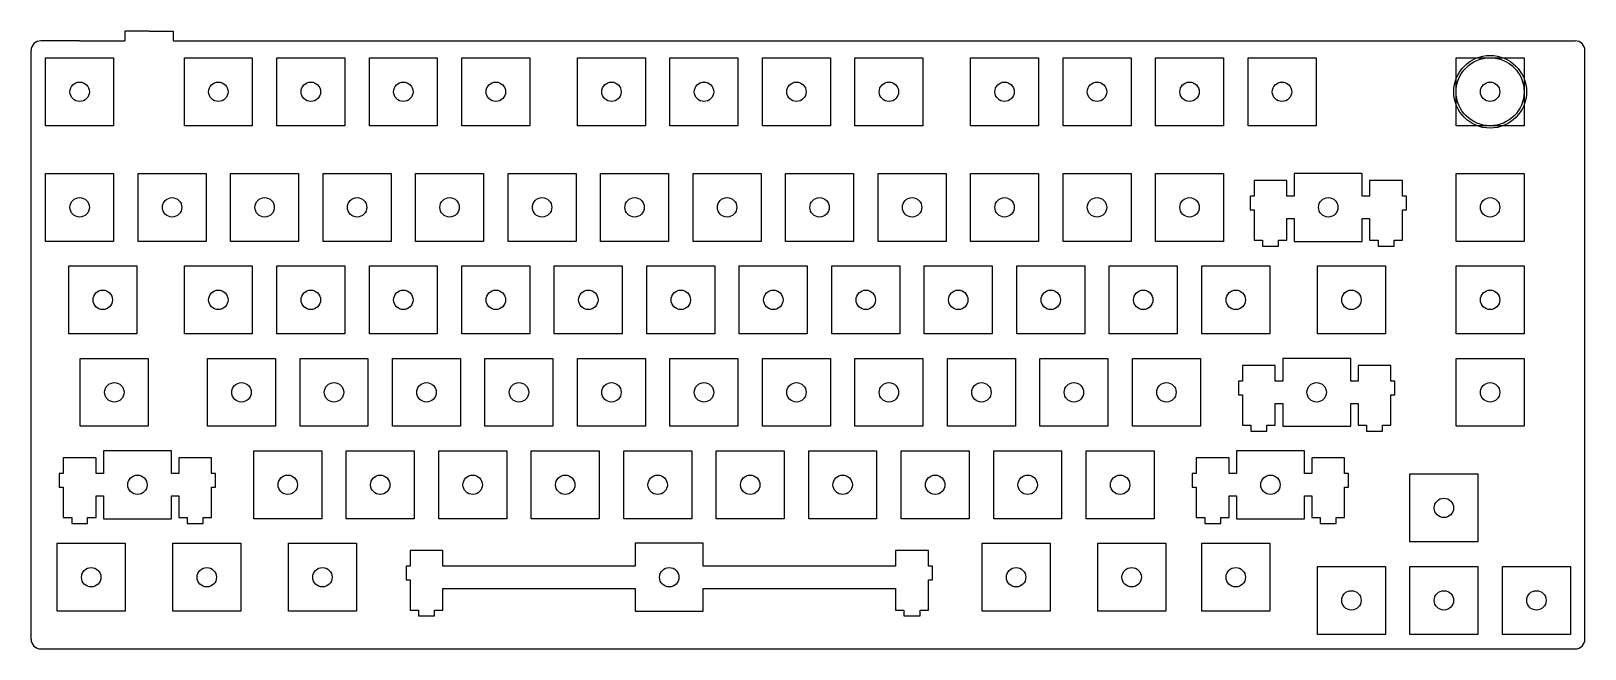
# Model space of a CAD drawing. Extents: x 0 to 320, y 25 to 152.
import ezdxf

# ---------------------------------------------------------------- set-up
doc = ezdxf.new("R2010")
doc.units = 0
doc.header["$MEASUREMENT"] = 0

msp = doc.modelspace()

# ---------------------------------------------------------------- linework, layer by layer
at = {"linetype": 'Continuous'}
for p, q in [((24.28, 151.97), (19.28, 151.97)), ((19.28, 151.97), (19.28, 149.97)), ((24.28, 151.97), (29.28, 151.97)), ((29.28, 151.97), (29.28, 149.97)), ((-0.01, 26.7), (-0.01, 147.97)), ((9.99, 149.97), (1.99, 149.97)), ((9.99, 149.97), (19.28, 149.97)), ((29.28, 149.97), (318.03, 149.97)), ((320.03, 26.7), (320.03, 147.97)), ((1.99, 24.7), (310.03, 24.7)), ((310.03, 24.7), (318.03, 24.7))]:
    msp.add_line(p, q, dxfattribs=at)
at = {"color": 0}
for p, q in [((2.99, 146.47), (16.99, 146.47)), ((2.99, 132.48), (2.99, 146.47)), ((16.99, 146.47), (16.99, 132.48)), ((31.56, 146.47), (45.56, 146.47)), ((31.56, 132.48), (31.56, 146.47)), ((45.56, 146.47), (45.56, 132.48)), ((50.61, 146.47), (64.61, 146.47)), ((50.61, 132.48), (50.61, 146.47)), ((64.61, 146.47), (64.61, 132.48)), ((69.66, 146.47), (83.66, 146.47)), ((69.66, 132.48), (69.66, 146.47)), ((83.66, 146.47), (83.66, 132.48)), ((88.71, 146.47), (102.71, 146.47)), ((88.71, 132.48), (88.71, 146.47)), ((102.71, 146.47), (102.71, 132.48)), ((112.53, 146.47), (126.53, 146.47)), ((112.53, 132.48), (112.53, 146.47)), ((126.53, 146.47), (126.53, 132.48)), ((131.58, 146.47), (145.58, 146.47)), ((131.58, 132.48), (131.58, 146.47)), ((145.58, 146.47), (145.58, 132.48)), ((150.63, 146.47), (164.63, 146.47)), ((150.63, 132.48), (150.63, 146.47)), ((164.63, 146.47), (164.63, 132.48)), ((169.68, 146.47), (183.68, 146.47)), ((169.68, 132.48), (169.68, 146.47)), ((183.68, 146.47), (183.68, 132.48)), ((193.49, 146.47), (207.49, 146.47)), ((193.49, 132.48), (193.49, 146.47)), ((207.49, 146.47), (207.49, 132.48)), ((212.54, 146.47), (226.54, 146.47)), ((212.54, 132.48), (212.54, 146.47)), ((226.54, 146.47), (226.54, 132.48)), ((231.59, 146.47), (245.59, 146.47)), ((231.59, 132.48), (231.59, 146.47)), ((245.59, 146.47), (245.59, 132.48)), ((250.64, 146.47), (264.64, 146.47)), ((250.64, 132.48), (250.64, 146.47)), ((264.64, 146.47), (264.64, 132.48)), ((293.5, 146.47), (307.5, 146.47)), ((293.5, 132.48), (293.5, 146.47)), ((307.5, 146.47), (307.5, 132.48)), ((16.99, 132.48), (2.99, 132.48)), ((45.56, 132.48), (31.56, 132.48)), ((64.61, 132.48), (50.61, 132.48)), ((83.66, 132.48), (69.66, 132.48)), ((102.71, 132.48), (88.71, 132.48)), ((126.53, 132.48), (112.53, 132.48)), ((145.58, 132.48), (131.58, 132.48)), ((164.63, 132.48), (150.63, 132.48)), ((183.68, 132.48), (169.68, 132.48)), ((207.49, 132.48), (193.49, 132.48)), ((226.54, 132.48), (212.54, 132.48)), ((245.59, 132.48), (231.59, 132.48)), ((264.64, 132.48), (250.64, 132.48)), ((307.5, 132.48), (293.5, 132.48)), ((2.99, 122.66), (16.99, 122.66)), ((2.99, 108.66), (2.99, 122.66)), ((16.99, 122.66), (16.99, 108.66)), ((22.04, 122.66), (36.04, 122.66)), ((22.04, 108.66), (22.04, 122.66)), ((36.04, 122.66), (36.04, 108.66)), ((41.09, 122.66), (55.09, 122.66)), ((41.09, 108.66), (41.09, 122.66)), ((55.09, 122.66), (55.09, 108.66)), ((60.14, 122.66), (74.14, 122.66)), ((60.14, 108.66), (60.14, 122.66)), ((74.14, 122.66), (74.14, 108.66)), ((79.19, 122.66), (93.19, 122.66)), ((79.19, 108.66), (79.19, 122.66)), ((93.19, 122.66), (93.19, 108.66)), ((98.24, 122.66), (112.24, 122.66)), ((98.24, 108.66), (98.24, 122.66)), ((112.24, 122.66), (112.24, 108.66)), ((117.29, 122.66), (131.29, 122.66)), ((117.29, 108.66), (117.29, 122.66)), ((131.29, 122.66), (131.29, 108.66)), ((136.34, 122.66), (150.34, 122.66)), ((136.34, 108.66), (136.34, 122.66)), ((150.34, 122.66), (150.34, 108.66)), ((155.39, 122.66), (169.39, 122.66)), ((155.39, 108.66), (155.39, 122.66)), ((169.39, 122.66), (169.39, 108.66)), ((174.44, 122.66), (188.44, 122.66)), ((174.44, 108.66), (174.44, 122.66)), ((188.44, 122.66), (188.44, 108.66)), ((193.49, 122.66), (207.49, 122.66)), ((193.49, 108.66), (193.49, 122.66)), ((207.49, 122.66), (207.49, 108.66)), ((212.54, 122.66), (226.54, 122.66)), ((212.54, 108.66), (212.54, 122.66)), ((226.54, 122.66), (226.54, 108.66)), ((231.59, 122.66), (245.59, 122.66)), ((231.59, 108.66), (231.59, 122.66)), ((245.59, 122.66), (245.59, 108.66)), ((260.16, 122.66), (260.16, 117.96)), ((274.16, 122.66), (260.16, 122.66)), ((274.16, 117.96), (274.16, 122.66)), ((293.5, 122.66), (307.5, 122.66)), ((293.5, 108.66), (293.5, 122.66)), ((307.5, 122.66), (307.5, 108.66)), ((258.64, 121.19), (251.89, 121.19)), ((251.89, 121.19), (251.89, 117.96)), ((258.64, 117.96), (258.64, 121.19)), ((282.44, 121.19), (275.69, 121.19)), ((275.69, 121.19), (275.69, 117.96)), ((282.44, 117.96), (282.44, 121.19)), ((251.89, 117.96), (251.06, 117.96)), ((251.06, 117.96), (251.06, 115.16)), ((260.16, 117.96), (258.64, 117.96)), ((275.69, 117.96), (274.16, 117.96)), ((283.26, 117.96), (282.44, 117.96)), ((283.26, 115.16), (283.26, 117.96)), ((251.06, 115.16), (251.89, 115.16)), ((251.89, 115.16), (251.89, 108.89)), ((258.64, 108.89), (258.64, 113.36)), ((258.64, 113.36), (260.16, 113.36)), ((260.16, 113.36), (260.16, 108.66)), ((274.16, 108.66), (274.16, 113.36)), ((274.16, 113.36), (275.69, 113.36)), ((275.69, 113.36), (275.69, 108.89)), ((282.44, 108.89), (282.44, 115.16)), ((282.44, 115.16), (283.26, 115.16)), ((251.89, 108.89), (253.61, 108.89)), ((253.61, 108.89), (253.61, 107.69)), ((256.91, 107.69), (256.91, 108.89)), ((256.91, 108.89), (258.64, 108.89)), ((275.69, 108.89), (277.41, 108.89)), ((277.41, 108.89), (277.41, 107.69)), ((280.71, 107.69), (280.71, 108.89)), ((280.71, 108.89), (282.44, 108.89)), ((16.99, 108.66), (2.99, 108.66)), ((36.04, 108.66), (22.04, 108.66)), ((55.09, 108.66), (41.09, 108.66)), ((74.14, 108.66), (60.14, 108.66)), ((93.19, 108.66), (79.19, 108.66)), ((112.24, 108.66), (98.24, 108.66)), ((131.29, 108.66), (117.29, 108.66)), ((150.34, 108.66), (136.34, 108.66)), ((169.39, 108.66), (155.39, 108.66)), ((188.44, 108.66), (174.44, 108.66)), ((207.49, 108.66), (193.49, 108.66)), ((226.54, 108.66), (212.54, 108.66)), ((245.59, 108.66), (231.59, 108.66)), ((253.61, 107.69), (256.91, 107.69)), ((260.16, 108.66), (274.16, 108.66)), ((277.41, 107.69), (280.71, 107.69)), ((307.5, 108.66), (293.5, 108.66)), ((7.75, 103.61), (21.75, 103.61)), ((7.75, 89.61), (7.75, 103.61)), ((21.75, 103.61), (21.75, 89.61)), ((31.56, 103.61), (45.56, 103.61)), ((31.56, 89.61), (31.56, 103.61)), ((45.56, 103.61), (45.56, 89.61)), ((50.61, 103.61), (64.61, 103.61)), ((50.61, 89.61), (50.61, 103.61)), ((64.61, 103.61), (64.61, 89.61)), ((69.66, 103.61), (83.66, 103.61)), ((69.66, 89.61), (69.66, 103.61)), ((83.66, 103.61), (83.66, 89.61)), ((88.71, 103.61), (102.71, 103.61)), ((88.71, 89.61), (88.71, 103.61)), ((102.71, 103.61), (102.71, 89.61)), ((107.76, 103.61), (121.76, 103.61)), ((107.76, 89.61), (107.76, 103.61)), ((121.76, 103.61), (121.76, 89.61)), ((126.81, 103.61), (140.81, 103.61)), ((126.81, 89.61), (126.81, 103.61)), ((140.81, 103.61), (140.81, 89.61)), ((145.86, 103.61), (159.86, 103.61)), ((145.86, 89.61), (145.86, 103.61)), ((159.86, 103.61), (159.86, 89.61)), ((164.91, 103.61), (178.91, 103.61)), ((164.91, 89.61), (164.91, 103.61)), ((178.91, 103.61), (178.91, 89.61)), ((183.96, 103.61), (197.96, 103.61)), ((183.96, 89.61), (183.96, 103.61)), ((197.96, 103.61), (197.96, 89.61)), ((203.01, 103.61), (217.01, 103.61)), ((203.01, 89.61), (203.01, 103.61)), ((217.01, 103.61), (217.01, 89.61)), ((222.06, 103.61), (236.06, 103.61)), ((222.06, 89.61), (222.06, 103.61)), ((236.06, 103.61), (236.06, 89.61)), ((241.11, 103.61), (255.11, 103.61)), ((241.11, 89.61), (241.11, 103.61)), ((255.11, 103.61), (255.11, 89.61)), ((264.93, 103.61), (278.93, 103.61)), ((264.93, 89.61), (264.93, 103.61)), ((278.93, 103.61), (278.93, 89.61)), ((293.5, 103.61), (307.5, 103.61)), ((293.5, 89.61), (293.5, 103.61)), ((307.5, 103.61), (307.5, 89.61)), ((21.75, 89.61), (7.75, 89.61)), ((45.56, 89.61), (31.56, 89.61)), ((64.61, 89.61), (50.61, 89.61)), ((83.66, 89.61), (69.66, 89.61)), ((102.71, 89.61), (88.71, 89.61)), ((121.76, 89.61), (107.76, 89.61)), ((140.81, 89.61), (126.81, 89.61)), ((159.86, 89.61), (145.86, 89.61)), ((178.91, 89.61), (164.91, 89.61)), ((197.96, 89.61), (183.96, 89.61)), ((217.01, 89.61), (203.01, 89.61)), ((236.06, 89.61), (222.06, 89.61)), ((255.11, 89.61), (241.11, 89.61)), ((278.93, 89.61), (264.93, 89.61)), ((307.5, 89.61), (293.5, 89.61)), ((10.13, 84.56), (24.13, 84.56)), ((10.13, 70.56), (10.13, 84.56)), ((24.13, 84.56), (24.13, 70.56)), ((36.33, 84.56), (50.33, 84.56)), ((36.33, 70.56), (36.33, 84.56)), ((50.33, 84.56), (50.33, 70.56)), ((55.38, 84.56), (69.38, 84.56)), ((55.38, 70.56), (55.38, 84.56)), ((69.38, 84.56), (69.38, 70.56)), ((74.43, 84.56), (88.43, 84.56)), ((74.43, 70.56), (74.43, 84.56)), ((88.43, 84.56), (88.43, 70.56)), ((93.48, 84.56), (107.48, 84.56)), ((93.48, 70.56), (93.48, 84.56)), ((107.48, 84.56), (107.48, 70.56)), ((112.53, 84.56), (126.53, 84.56)), ((112.53, 70.56), (112.53, 84.56)), ((126.53, 84.56), (126.53, 70.56)), ((131.58, 84.56), (145.58, 84.56)), ((131.58, 70.56), (131.58, 84.56)), ((145.58, 84.56), (145.58, 70.56)), ((150.63, 84.56), (164.63, 84.56)), ((150.63, 70.56), (150.63, 84.56)), ((164.63, 84.56), (164.63, 70.56)), ((169.68, 84.56), (183.68, 84.56)), ((169.68, 70.56), (169.68, 84.56)), ((183.68, 84.56), (183.68, 70.56)), ((188.73, 84.56), (202.73, 84.56)), ((188.73, 70.56), (188.73, 84.56)), ((202.73, 84.56), (202.73, 70.56)), ((207.78, 84.56), (221.78, 84.56)), ((207.78, 70.56), (207.78, 84.56)), ((221.78, 84.56), (221.78, 70.56)), ((226.83, 84.56), (240.83, 84.56)), ((226.83, 70.56), (226.83, 84.56)), ((240.83, 84.56), (240.83, 70.56)), ((257.78, 84.56), (257.78, 79.86)), ((271.78, 84.56), (257.78, 84.56)), ((271.78, 79.86), (271.78, 84.56)), ((293.5, 84.56), (307.5, 84.56)), ((293.5, 70.56), (293.5, 84.56)), ((307.5, 84.56), (307.5, 70.56)), ((256.26, 83.09), (249.51, 83.09)), ((249.51, 83.09), (249.51, 79.86)), ((256.26, 79.86), (256.26, 83.09)), ((280.06, 83.09), (273.31, 83.09)), ((273.31, 83.09), (273.31, 79.86)), ((280.06, 79.86), (280.06, 83.09)), ((249.51, 79.86), (248.68, 79.86)), ((248.68, 79.86), (248.68, 77.06)), ((248.68, 77.06), (249.51, 77.06)), ((249.51, 77.06), (249.51, 70.79)), ((257.78, 79.86), (256.26, 79.86)), ((273.31, 79.86), (271.78, 79.86)), ((280.88, 79.86), (280.06, 79.86)), ((280.06, 70.79), (280.06, 77.06)), ((280.06, 77.06), (280.88, 77.06)), ((280.88, 77.06), (280.88, 79.86)), ((256.26, 70.79), (256.26, 75.26)), ((256.26, 75.26), (257.78, 75.26)), ((257.78, 75.26), (257.78, 70.56)), ((271.78, 70.56), (271.78, 75.26)), ((271.78, 75.26), (273.31, 75.26)), ((273.31, 75.26), (273.31, 70.79)), ((24.13, 70.56), (10.13, 70.56)), ((50.33, 70.56), (36.33, 70.56)), ((69.38, 70.56), (55.38, 70.56)), ((88.43, 70.56), (74.43, 70.56)), ((107.48, 70.56), (93.48, 70.56)), ((126.53, 70.56), (112.53, 70.56)), ((145.58, 70.56), (131.58, 70.56)), ((164.63, 70.56), (150.63, 70.56)), ((183.68, 70.56), (169.68, 70.56)), ((202.73, 70.56), (188.73, 70.56)), ((221.78, 70.56), (207.78, 70.56)), ((240.83, 70.56), (226.83, 70.56)), ((249.51, 70.79), (251.23, 70.79)), ((251.23, 70.79), (251.23, 69.59)), ((254.53, 69.59), (254.53, 70.79)), ((254.53, 70.79), (256.26, 70.79)), ((257.78, 70.56), (271.78, 70.56)), ((273.31, 70.79), (275.03, 70.79)), ((275.03, 70.79), (275.03, 69.59)), ((278.33, 69.59), (278.33, 70.79)), ((278.33, 70.79), (280.06, 70.79)), ((307.5, 70.56), (293.5, 70.56)), ((251.23, 69.59), (254.53, 69.59)), ((275.03, 69.59), (278.33, 69.59)), ((13.37, 64.04), (6.62, 64.04)), ((6.62, 64.04), (6.62, 60.81)), ((13.37, 60.81), (13.37, 64.04)), ((14.9, 65.51), (14.9, 60.81)), ((28.9, 65.51), (14.9, 65.51)), ((28.9, 60.81), (28.9, 65.51)), ((37.17, 64.04), (30.42, 64.04)), ((30.42, 64.04), (30.42, 60.81)), ((37.17, 60.81), (37.17, 64.04)), ((45.85, 65.51), (59.85, 65.51)), ((45.85, 51.51), (45.85, 65.51)), ((59.85, 65.51), (59.85, 51.51)), ((64.9, 65.51), (78.9, 65.51)), ((64.9, 51.51), (64.9, 65.51)), ((78.9, 65.51), (78.9, 51.51)), ((83.95, 65.51), (97.95, 65.51)), ((83.95, 51.51), (83.95, 65.51)), ((97.95, 65.51), (97.95, 51.51)), ((103, 65.51), (117, 65.51)), ((103, 51.51), (103, 65.51)), ((117, 65.51), (117, 51.51)), ((122.05, 65.51), (136.05, 65.51)), ((122.05, 51.51), (122.05, 65.51)), ((136.05, 65.51), (136.05, 51.51)), ((141.1, 65.51), (155.1, 65.51)), ((141.1, 51.51), (141.1, 65.51)), ((155.1, 65.51), (155.1, 51.51)), ((160.15, 65.51), (174.15, 65.51)), ((160.15, 51.51), (160.15, 65.51)), ((174.15, 65.51), (174.15, 51.51)), ((179.2, 65.51), (193.2, 65.51)), ((179.2, 51.51), (179.2, 65.51)), ((193.2, 65.51), (193.2, 51.51)), ((198.25, 65.51), (212.25, 65.51)), ((198.25, 51.51), (198.25, 65.51)), ((212.25, 65.51), (212.25, 51.51)), ((217.3, 65.51), (231.3, 65.51)), ((217.3, 51.51), (217.3, 65.51)), ((231.3, 65.51), (231.3, 51.51)), ((246.73, 64.04), (239.98, 64.04)), ((239.98, 64.04), (239.98, 60.81)), ((246.73, 60.81), (246.73, 64.04)), ((248.26, 65.51), (248.26, 60.81)), ((262.26, 65.51), (248.26, 65.51)), ((262.26, 60.81), (262.26, 65.51)), ((270.53, 64.04), (263.78, 64.04)), ((263.78, 64.04), (263.78, 60.81)), ((270.53, 60.81), (270.53, 64.04)), ((6.62, 60.81), (5.8, 60.81)), ((5.8, 60.81), (5.8, 58.01)), ((14.9, 60.81), (13.37, 60.81)), ((30.42, 60.81), (28.9, 60.81)), ((38, 60.81), (37.17, 60.81)), ((38, 58.01), (38, 60.81)), ((239.98, 60.81), (239.16, 60.81)), ((239.16, 60.81), (239.16, 58.01)), ((248.26, 60.81), (246.73, 60.81)), ((263.78, 60.81), (262.26, 60.81)), ((271.36, 60.81), (270.53, 60.81)), ((271.36, 58.01), (271.36, 60.81)), ((5.8, 58.01), (6.62, 58.01)), ((6.62, 58.01), (6.62, 51.74)), ((37.17, 51.74), (37.17, 58.01)), ((37.17, 58.01), (38, 58.01)), ((239.16, 58.01), (239.98, 58.01)), ((239.98, 58.01), (239.98, 51.74)), ((270.53, 51.74), (270.53, 58.01)), ((270.53, 58.01), (271.36, 58.01)), ((283.98, 60.75), (297.98, 60.75)), ((283.98, 46.75), (283.98, 60.75)), ((297.98, 60.75), (297.98, 46.75)), ((13.37, 51.74), (13.37, 56.21)), ((13.37, 56.21), (14.9, 56.21)), ((14.9, 56.21), (14.9, 51.51)), ((28.9, 51.51), (28.9, 56.21)), ((28.9, 56.21), (30.42, 56.21)), ((30.42, 56.21), (30.42, 51.74)), ((246.73, 51.74), (246.73, 56.21)), ((246.73, 56.21), (248.26, 56.21)), ((248.26, 56.21), (248.26, 51.51)), ((262.26, 51.51), (262.26, 56.21)), ((262.26, 56.21), (263.78, 56.21)), ((263.78, 56.21), (263.78, 51.74)), ((6.62, 51.74), (8.35, 51.74)), ((8.35, 51.74), (8.35, 50.54)), ((11.64, 50.54), (11.64, 51.74)), ((11.64, 51.74), (13.37, 51.74)), ((14.9, 51.51), (28.9, 51.51)), ((30.42, 51.74), (32.14, 51.74)), ((32.14, 51.74), (32.14, 50.54)), ((35.44, 50.54), (35.44, 51.74)), ((35.44, 51.74), (37.17, 51.74)), ((59.85, 51.51), (45.85, 51.51)), ((78.9, 51.51), (64.9, 51.51)), ((97.95, 51.51), (83.95, 51.51)), ((117, 51.51), (103, 51.51)), ((136.05, 51.51), (122.05, 51.51)), ((155.1, 51.51), (141.1, 51.51)), ((174.15, 51.51), (160.15, 51.51)), ((193.2, 51.51), (179.2, 51.51)), ((212.25, 51.51), (198.25, 51.51)), ((231.3, 51.51), (217.3, 51.51)), ((239.98, 51.74), (241.71, 51.74)), ((241.71, 51.74), (241.71, 50.54)), ((245.01, 50.54), (245.01, 51.74)), ((245.01, 51.74), (246.73, 51.74)), ((248.26, 51.51), (262.26, 51.51)), ((263.78, 51.74), (265.51, 51.74)), ((265.51, 51.74), (265.51, 50.54)), ((268.81, 50.54), (268.81, 51.74)), ((268.81, 51.74), (270.53, 51.74)), ((8.35, 50.54), (11.64, 50.54)), ((32.14, 50.54), (35.44, 50.54)), ((241.71, 50.54), (245.01, 50.54)), ((265.51, 50.54), (268.81, 50.54)), ((5.37, 46.46), (19.37, 46.46)), ((5.37, 32.46), (5.37, 46.46)), ((19.37, 46.46), (19.37, 32.46)), ((29.18, 46.46), (43.18, 46.46)), ((29.18, 32.46), (29.18, 46.46)), ((43.18, 46.46), (43.18, 32.46)), ((53, 46.46), (67, 46.46)), ((53, 32.46), (53, 46.46)), ((67, 46.46), (67, 32.46)), ((84.81, 44.99), (78.06, 44.99)), ((78.06, 44.99), (78.06, 41.76)), ((84.81, 41.76), (84.81, 44.99)), ((124.43, 46.46), (124.43, 41.76)), ((138.43, 46.46), (124.43, 46.46)), ((138.43, 41.76), (138.43, 46.46)), ((184.81, 44.99), (178.06, 44.99)), ((178.06, 44.99), (178.06, 41.76)), ((184.81, 41.76), (184.81, 44.99)), ((195.87, 46.46), (209.87, 46.46)), ((195.87, 32.46), (195.87, 46.46)), ((209.87, 46.46), (209.87, 32.46)), ((219.68, 46.46), (233.68, 46.46)), ((219.68, 32.46), (219.68, 46.46)), ((233.68, 46.46), (233.68, 32.46)), ((241.11, 46.46), (255.11, 46.46)), ((241.11, 32.46), (241.11, 46.46)), ((255.11, 46.46), (255.11, 32.46)), ((297.98, 46.75), (283.98, 46.75)), ((78.06, 41.76), (77.23, 41.76)), ((77.23, 41.76), (77.23, 38.96)), ((124.43, 41.76), (84.81, 41.76)), ((178.06, 41.76), (138.43, 41.76)), ((185.63, 41.76), (184.81, 41.76)), ((185.63, 38.96), (185.63, 41.76)), ((264.93, 41.7), (278.93, 41.7)), ((264.93, 27.7), (264.93, 41.7)), ((278.93, 41.7), (278.93, 27.7)), ((283.98, 41.7), (297.98, 41.7)), ((283.98, 27.7), (283.98, 41.7)), ((297.98, 41.7), (297.98, 27.7)), ((303.03, 41.7), (317.03, 41.7)), ((303.03, 27.7), (303.03, 41.7)), ((317.03, 41.7), (317.03, 27.7)), ((77.23, 38.96), (78.06, 38.96)), ((78.06, 38.96), (78.06, 32.69)), ((184.81, 32.69), (184.81, 38.96)), ((184.81, 38.96), (185.63, 38.96)), ((84.81, 32.69), (84.81, 37.16)), ((84.81, 37.16), (124.43, 37.16)), ((124.43, 37.16), (124.43, 32.46)), ((138.43, 32.46), (138.43, 37.16)), ((138.43, 37.16), (178.06, 37.16)), ((178.06, 37.16), (178.06, 32.69)), ((19.37, 32.46), (5.37, 32.46)), ((43.18, 32.46), (29.18, 32.46)), ((67, 32.46), (53, 32.46)), ((78.06, 32.69), (79.78, 32.69)), ((79.78, 32.69), (79.78, 31.49)), ((83.08, 31.49), (83.08, 32.69)), ((83.08, 32.69), (84.81, 32.69)), ((124.43, 32.46), (138.43, 32.46)), ((178.06, 32.69), (179.78, 32.69)), ((179.78, 32.69), (179.78, 31.49)), ((183.08, 31.49), (183.08, 32.69)), ((183.08, 32.69), (184.81, 32.69)), ((209.87, 32.46), (195.87, 32.46)), ((233.68, 32.46), (219.68, 32.46)), ((255.11, 32.46), (241.11, 32.46)), ((79.78, 31.49), (83.08, 31.49)), ((179.78, 31.49), (183.08, 31.49)), ((278.93, 27.7), (264.93, 27.7)), ((297.98, 27.7), (283.98, 27.7)), ((317.03, 27.7), (303.03, 27.7))]:
    msp.add_line(p, q, dxfattribs=at)
at = {"linetype": 'Continuous'}
for centre, radius in [((300.5, 139.47), 7.5), ((300.5, 139.47), 7), ((9.99, 139.47), 2), ((38.56, 139.47), 2), ((57.61, 139.47), 2), ((76.66, 139.47), 2), ((95.71, 139.47), 2), ((119.53, 139.47), 2), ((138.58, 139.47), 2), ((157.63, 139.47), 2), ((176.68, 139.47), 2), ((200.49, 139.47), 2), ((219.54, 139.47), 2), ((238.59, 139.47), 2), ((257.64, 139.47), 2), ((300.5, 139.47), 2), ((9.99, 115.66), 2), ((29.04, 115.66), 2), ((48.09, 115.66), 2), ((67.14, 115.66), 2), ((86.19, 115.66), 2), ((105.24, 115.66), 2), ((124.29, 115.66), 2), ((143.34, 115.66), 2), ((162.39, 115.66), 2), ((181.44, 115.66), 2), ((200.49, 115.66), 2), ((219.54, 115.66), 2), ((238.59, 115.66), 2), ((267.16, 115.66), 2), ((300.5, 115.66), 2), ((14.75, 96.61), 2), ((38.56, 96.61), 2), ((57.61, 96.61), 2), ((76.66, 96.61), 2), ((95.71, 96.61), 2), ((114.76, 96.61), 2), ((133.81, 96.61), 2), ((152.86, 96.61), 2), ((171.91, 96.61), 2), ((190.96, 96.61), 2), ((210.01, 96.61), 2), ((229.06, 96.61), 2), ((248.11, 96.61), 2), ((271.93, 96.61), 2), ((300.5, 96.61), 2), ((17.13, 77.56), 2), ((43.33, 77.56), 2), ((62.38, 77.56), 2), ((81.43, 77.56), 2), ((100.48, 77.56), 2), ((119.53, 77.56), 2), ((138.58, 77.56), 2), ((157.63, 77.56), 2), ((176.68, 77.56), 2), ((195.73, 77.56), 2), ((214.78, 77.56), 2), ((233.83, 77.56), 2), ((264.78, 77.56), 2), ((300.5, 77.56), 2), ((21.9, 58.51), 2), ((52.85, 58.51), 2), ((71.9, 58.51), 2), ((90.95, 58.51), 2), ((110, 58.51), 2), ((129.05, 58.51), 2), ((148.1, 58.51), 2), ((167.15, 58.51), 2), ((186.2, 58.51), 2), ((205.25, 58.51), 2), ((224.3, 58.51), 2), ((255.26, 58.51), 2), ((290.98, 53.75), 2), ((12.37, 39.46), 2), ((36.18, 39.46), 2), ((60, 39.46), 2), ((131.43, 39.46), 2), ((202.87, 39.46), 2), ((226.68, 39.46), 2), ((248.11, 39.46), 2), ((271.93, 34.7), 2), ((290.98, 34.7), 2), ((310.03, 34.7), 2)]:
    msp.add_circle(centre, radius, dxfattribs=at)
for centre, start, end in [((1.99, 147.97), 90, 180), ((318.03, 147.97), 0, 90), ((1.99, 26.7), 180, 270), ((318.03, 26.7), 270, 0)]:
    msp.add_arc(centre, 2, start, end, dxfattribs=at)

doc.saveas('drawing.dxf')
